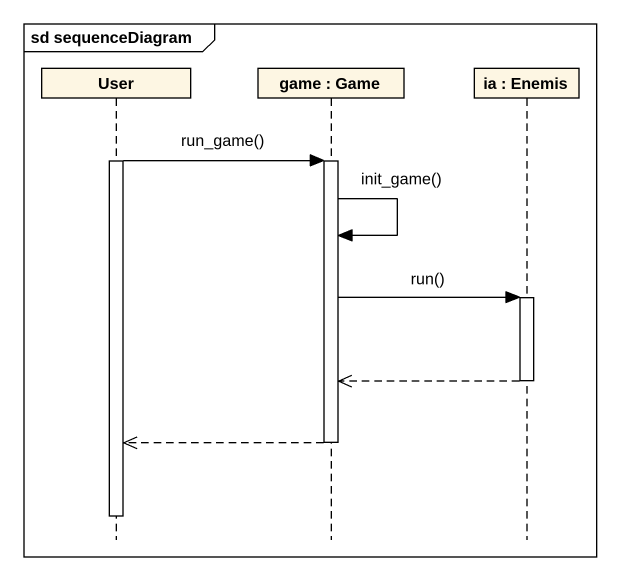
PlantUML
@startuml
mainframe sd sequenceDiagram
hide footbox
participant User
participant "game : Game" as game
participant "ia : Enemis" as ia

activate User
User -> game : run_game()
activate game
game -> game : init_game()
game -> ia : run()
activate ia
ia -->> game
deactivate ia
game -->> User
deactivate game
deactivate User
@enduml
